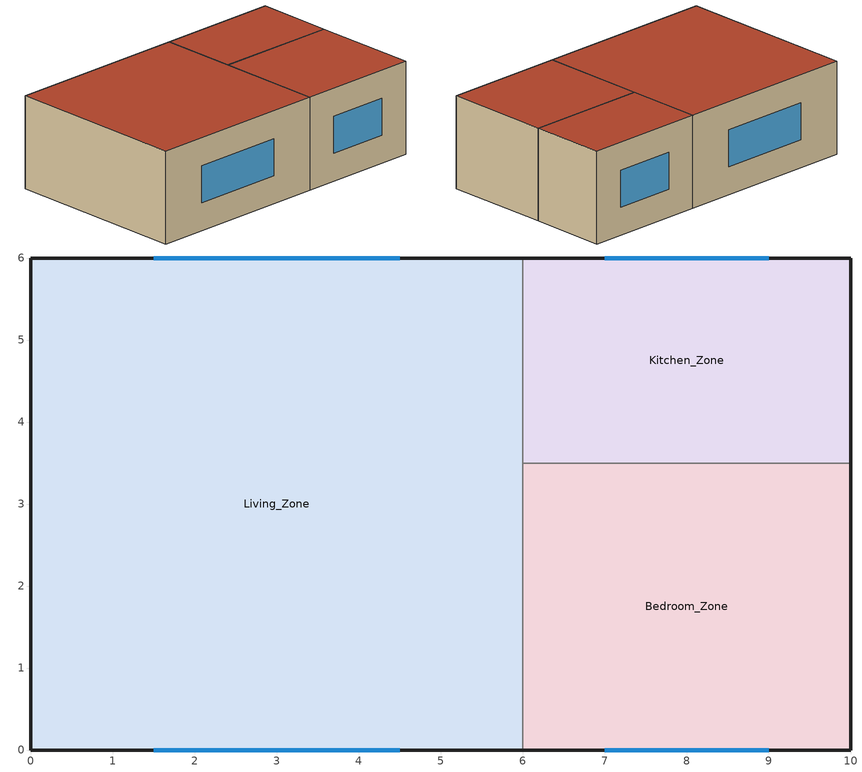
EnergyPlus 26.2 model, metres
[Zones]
Living_Zone
 floor ground (Floor_Construction): 0,0 0,6 6,6 6,0 z0
 wall outside (Exterior_Wall_Construction): 6,6 0,6 0,0 6,0 z0:3
 wall to Bedroom_Zone (Interior_Partition_Construction): 6,3.5 6,0 z0:3
 wall to Kitchen_Zone (Interior_Partition_Construction): 6,6 6,3.5 z0:3
 window (Window_Construction): 1.5,0 4.5,0 / 4.5,6 1.5,6 z0.9:2.1
 roof outside (Roof_Construction): 0,6 0,0 6,0 6,6 z3
Bedroom_Zone
 floor ground (Floor_Construction): 6,0 6,3.5 10,3.5 10,0 z0
 wall outside (Exterior_Wall_Construction): 6,0 10,0 10,3.5 z0:3
 wall to Kitchen_Zone (Interior_Partition_Construction): 10,3.5 6,3.5 z0:3
 window (Window_Construction): 7,0 9,0 z0.9:2.1
 roof outside (Roof_Construction): 6,3.5 6,0 10,0 10,3.5 z3
Kitchen_Zone
 floor ground (Floor_Construction): 6,3.5 6,6 10,6 10,3.5 z0
 wall outside (Exterior_Wall_Construction): 10,3.5 10,6 6,6 z0:3
 window (Window_Construction): 9,6 7,6 z0.9:2.1
 roof outside (Roof_Construction): 6,6 6,3.5 10,3.5 10,6 z3
[Building]
Passive_House: North Axis {deg}=0; Terrain=Suburbs; Loads Convergence Tolerance Value {W}=0.04; Temperature Convergence Tolerance Value {deltaC}=0.4; Solar Distribution=FullExterior; Maximum Number of Warmup Days=25; Minimum Number of Warmup Days=6
[Material]
MediumBrick_200mm: Rough, 0.2, 0.89, 1920, 790
Wall_Insulation; Roof_Insulation: VerySmooth, 0.05, 0.038, 30, 1200
Plaster_15mm: Smooth, 0.015, 0.72, 1600, 840
Roof_Concrete_100mm: Rough, 0.1, 1.13, 2000, 1000
Roof_Outer_Finish: Smooth, 0.01, 0.8, 1800, 840, 0.9, 0.7, 0.7
Floor_Concrete_150mm: Rough, 0.15, 1.13, 2000, 1000
Partition_Gypsum_12mm: Smooth, 0.012, 0.16, 800, 1090
[WindowMaterial:Glazing]
Clear_6mm_Glass: SpectralAverage, 0.006, 0.78, 0.07, 0.07, 0.88, 0.08, 0.08, 0, 0.84, 0.84, 0.9
[Construction]
Exterior_Wall_Construction: Plaster_15mm, MediumBrick_200mm, Wall_Insulation, Plaster_15mm
Roof_Construction: Roof_Outer_Finish, Roof_Insulation, Roof_Concrete_100mm, Plaster_15mm
Floor_Construction: Floor_Concrete_150mm
Interior_Partition_Construction: Partition_Gypsum_12mm, Plaster_15mm, Partition_Gypsum_12mm
Window_Construction: Clear_6mm_Glass
[Zone]
Living_Zone: 0, 0, 0, 0, 1, 1, 3, 108
Bedroom_Zone: 0, 0, 0, 0, 1, 1, 3, 42
Kitchen_Zone: 0, 0, 0, 0, 1, 1, 3, 30
[People]
Living_Occupants: Living_Zone, Always_On, People, 2, , , 0.3, , House_Activity_Sched
Bedroom_Occupants: Bedroom_Zone, Always_On, People, 2, , , 0.3, , House_Activity_Sched
[ZoneInfiltration:DesignFlowRate]
Living_Infiltration: Living_Zone, Always_On, AirChanges/Hour, , , , 0.5
Bed_Infiltration: Bedroom_Zone, Always_On, AirChanges/Hour, , , , 0.5
Kit_Infiltration: Kitchen_Zone, Always_On, AirChanges/Hour, , , , 0.5
[ZoneVentilation:DesignFlowRate]
Living_Ventilation: Living_Zone, Always_On, AirChanges/Hour, , , , 5, Natural, 0, 1, 1, 0, 0, 0, 20, , , , 1
Bed_Ventilation: Bedroom_Zone, Always_On, AirChanges/Hour, , , , 5, Natural, 0, 1, 1, 0, 0, 0, 20, , , , 1
Kit_Ventilation: Kitchen_Zone, Always_On, AirChanges/Hour, , , , 5, Natural, 0, 1, 1, 0, 0, 0, 20, , , , 1
[Schedule:Constant]
Always_On: Fraction, 1
House_Activity_Sched: AnyNumber, 125
